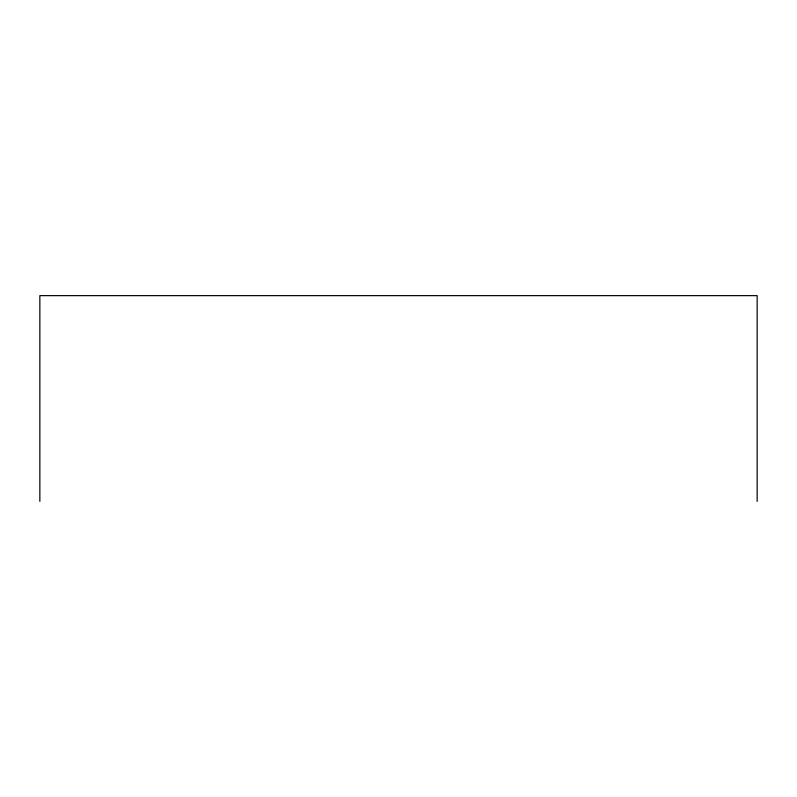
<?xml version="1.0" encoding="UTF-8"?>
<svg xmlns="http://www.w3.org/2000/svg" width="797" height="797" viewBox="0 0 797 797"><rect width="100%" height="100%" fill="white"/><g stroke="black" fill="none" stroke-linecap="round" stroke-linejoin="round"><path stroke-width="1.2" d="M757.15 501.363L757.15 295.637L39.85 295.637L39.85 501.363"/></g></svg>
